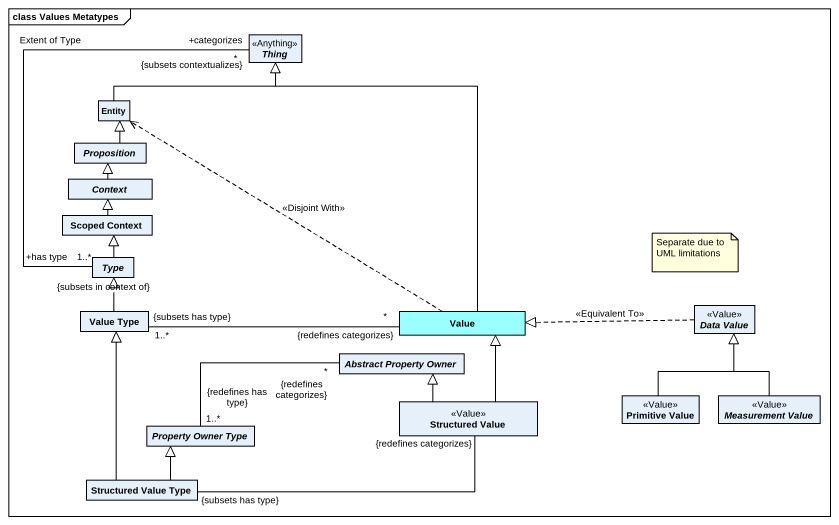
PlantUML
@startuml
mainframe class Values Metatypes
hide circle
hide empty members
abstract class Thing <<Anything>>
class "Entity" as Entity_
abstract class Proposition
abstract class Context
class "Scoped Context" as Scoped_Context
abstract class Type
class "Value Type" as Value_Type
class Value #99FFFF
abstract class "Data Value" as Data_Value <<Value>>
abstract class "Abstract Property Owner" as Abstract_Property_Owner
class "Primitive Value" as Primitive_Value <<Value>>
abstract class "Measurement Value" as Measurement_Value <<Value>>
abstract class "Property Owner Type" as Property_Owner_Type
class "Structured Value" as Structured_Value <<Value>>
class "Structured Value Type" as Structured_Value_Type
Entity_ -right-|> Thing
Proposition -up-|> Entity_
Context -up-|> Proposition
Scoped_Context -up-|> Context
Type "+has type\n1..*\n{subsets in context of}" -up- "+categorizes\n*\n{subsets contextualizes}" Thing : Extent of Type
Type -up-|> Scoped_Context
Value_Type -up-|> Type
Value_Type "1..*\n{subsets has type}" -right- "*\n{redefines categorizes}" Value
Value -up-|> Thing
Value .up.> Entity_ : <<Disjoint With>>
Data_Value .left.|> Value : <<Equivalent To>>
Primitive_Value -up-|> Data_Value
Measurement_Value -up-|> Data_Value
Property_Owner_Type "1..*\n{redefines has type}" -right- "*\n{redefines categorizes}" Abstract_Property_Owner
Structured_Value -up-|> Value
Structured_Value -up-|> Abstract_Property_Owner
Structured_Value_Type -up-|> Value_Type
Structured_Value_Type -up-|> Property_Owner_Type
Structured_Value_Type "{subsets has type}" -right- "{redefines categorizes}" Structured_Value
note as N1
  Separate due to UML limitations
end note
@enduml
